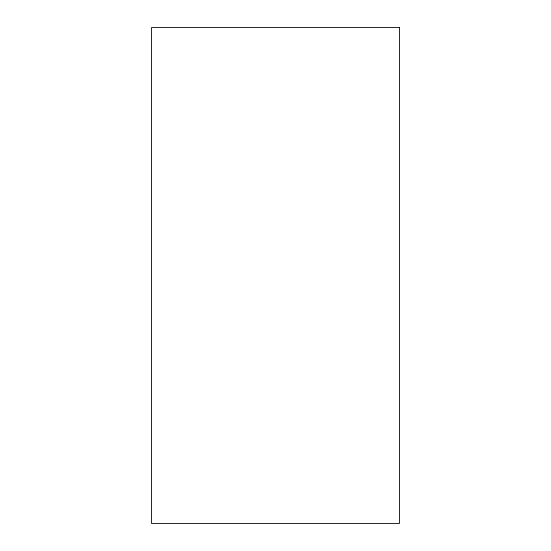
<?xml version="1.0" encoding="UTF-8"?>
<svg xmlns="http://www.w3.org/2000/svg" width="551" height="551" viewBox="0 0 551 551"><rect width="100%" height="100%" fill="white"/><g stroke="black" fill="none" stroke-linecap="round" stroke-linejoin="round"><path stroke-width="0.83" d="M399.475 27.55L151.525 27.55L151.525 523.45L399.475 523.45L399.475 27.55"/></g></svg>
